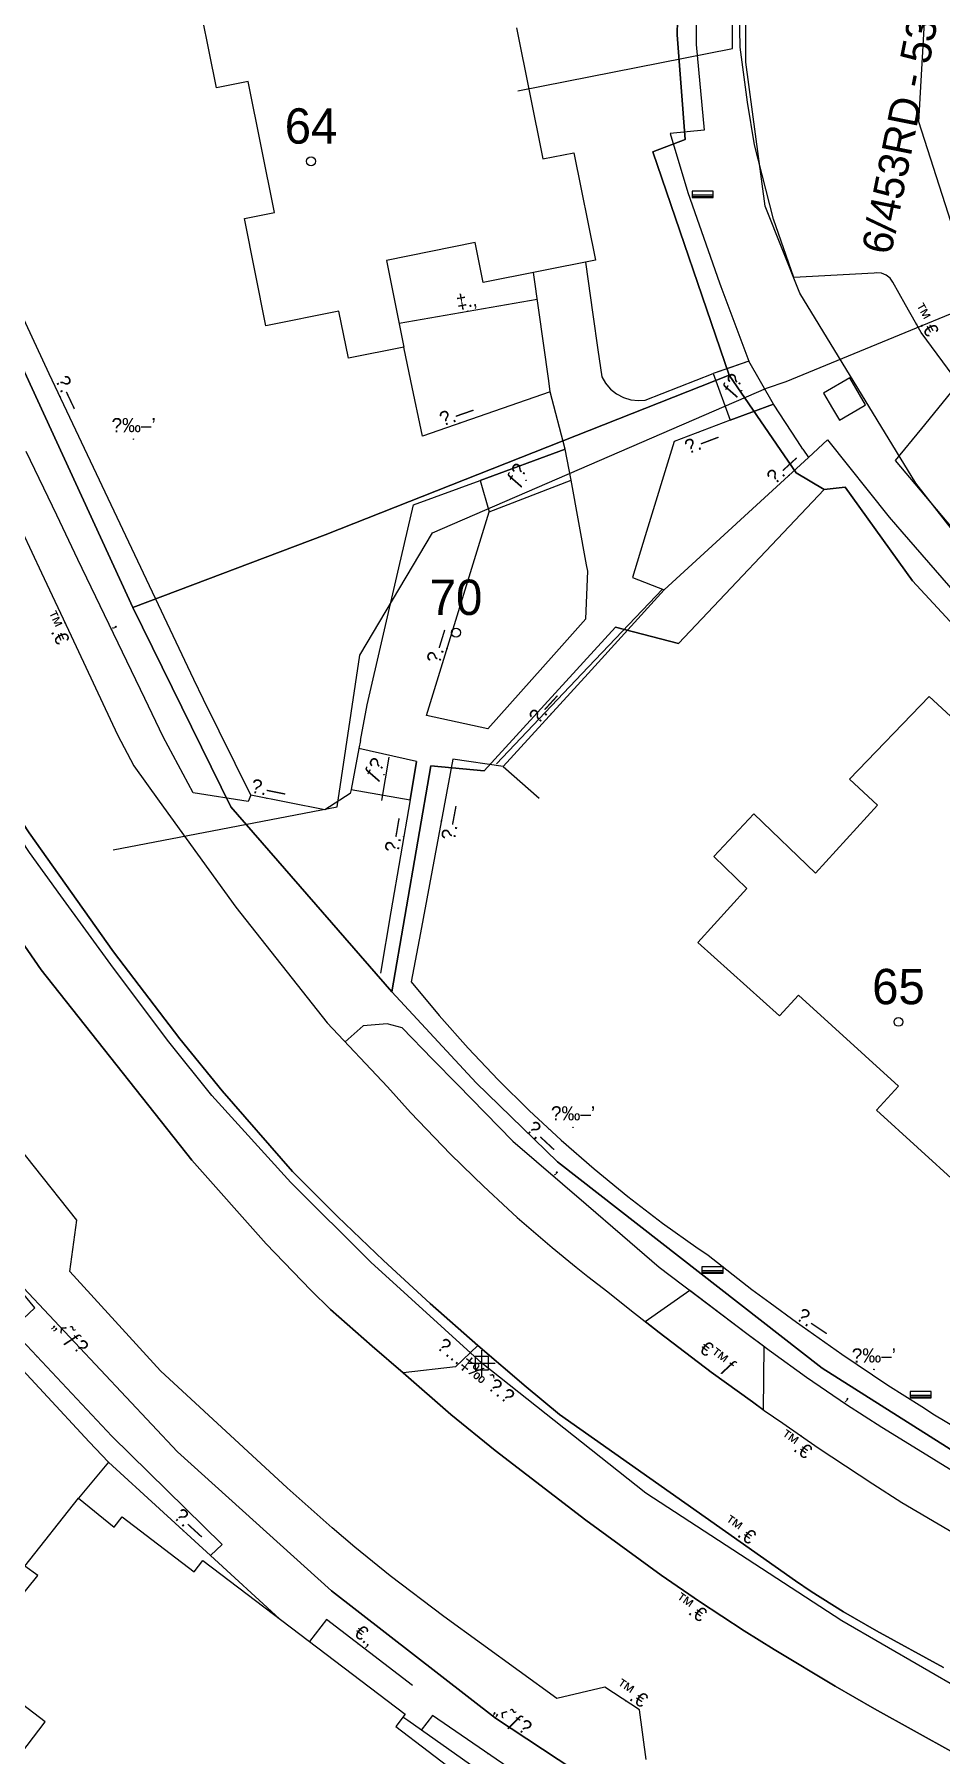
# Model space of a CAD drawing. Header units: metres. Extents: x 218299 to 220222, y 572714 to 574340.
# Drawn here: x 219398.7 to 219449.9, y 573644.5 to 573741.8 of the extents above; entities that cross this region are included whole.
import ezdxf
from ezdxf.enums import TextEntityAlignment as Align

# ---------------------------------------------------------------- set-up
doc = ezdxf.new("R2010")
doc.units = ezdxf.units.M
doc.header["$MEASUREMENT"] = 0
doc.header["$PDMODE"] = 66
doc.header["$PDSIZE"] = 0.75
for name, color, linetype in [('1601', 44, 'LANDBORDER'), ('1602', 44, 'Continuous'), ('1603', 44, 'Continuous'), ('6091', 102, 'CABLEUNDEXIST03'), ('6151', 102, 'CABLEUNDEXIST03'), ('6911', 3, 'Continuous'), ('A_POINTS', 2, 'Continuous'), ('M2200', 253, 'Continuous'), ('M2401', 7, 'Continuous'), ('M2404', 7, 'Continuous'), ('M2407', 253, 'Continuous'), ('M2408', 253, 'Continuous'), ('M2412', 253, 'Continuous'), ('M2420', 253, 'Continuous'), ('m2511', 253, 'Continuous'), ('M2601', 253, 'Continuous'), ('M2602', 253, 'Continuous'), ('M2604', 253, 'Continuous'), ('M2605', 253, 'Continuous'), ('M2804', 253, 'Continuous'), ('M2809', 253, 'Continuous'), ('M5202', 253, 'Continuous'), ('M5250', 253, 'Continuous')]:
    doc.layers.add(name, color=color, linetype=linetype)
doc.styles.add('HEBTXT', font='HEBTXT')
doc.styles.add('MAVAT_HEBTXT', font='HEBTXT')
doc.linetypes.add('CABLEUNDEXIST03', pattern='A,3.5,[222,elecad.shx,S=0.01,R=0,X=0,Y=0],1.5', length=5)
doc.linetypes.add('LANDBORDER', pattern='A,6.25,[208,elecad.shx,S=0.02,R=0,X=-0.6,Y=0],12.5,[208,elecad.shx,S=0.02,R=180,X=0.6,Y=0],6.25', length=25)

# ---------------------------------------------------------------- blocks, each defined once
blk = doc.blocks.new('6911')
at = {"layer": 'A_POINTS'}
blk.add_circle((0, 0), 0.25, dxfattribs=at)
at = {"color": 0, "style": 'HEBTXT', "flags": 1}
blk.add_attdef('CODE', (-2.918, 6.399), '', height=1.7, dxfattribs=at)
at = {"color": 0, "style": 'HEBTXT'}
for tag, p in [('PATH', (0.169, 4.708)), ('HTCH', (0.169, 2.708))]:
    blk.add_attdef(tag, text='', height=1.7, dxfattribs=at).set_placement(p, align=Align.MIDDLE_CENTER)
blk = doc.blocks.new('1603')
at = {"layer": 'A_POINTS'}
blk.add_circle((0, 0), 0.25, dxfattribs=at)
at = {"color": 0, "style": 'HEBTXT'}
blk.add_attdef('PARCEL_NUM', text='', height=2, dxfattribs=at).set_placement((0, 1), align=Align.CENTER)
at = {"color": 0, "style": 'HEBTXT', "flags": 1}
blk.add_attdef('LOT_NUM', text='', height=2, dxfattribs=at).set_placement((0, -2.5), align=Align.CENTER)
blk = doc.blocks.new('M2804')
blk.add_circle((0, 0), 0.025)
at = {"style": 'MAVAT_HEBTXT'}
blk.add_attdef('NAME', text='', height=0.8, dxfattribs=at).set_placement((0, 1.59), align=Align.MIDDLE)
blk = doc.blocks.new('M5202')
blk.add_lwpolyline([(-2, -0.53), (2, -0.53), (2, 0.67), (-2, 0.67)], close=True)
for points in [[(-2, 0), (2, 0)], [(-2, -0.33), (2, -0.33)]]:
    blk.add_lwpolyline(points)
at = {"style": 'MAVAT_HEBTXT', "flags": 1}
for tag, p in [('MARK', (0, 1.92)), ('HEIGHT', (0, -1.78)), ('NAME', (0, -4.35))]:
    blk.add_attdef(tag, text='', height=0.8, dxfattribs=at).set_placement(p, align=Align.MIDDLE)
blk = doc.blocks.new('M2404')
blk.add_circle((0, 0), 0.025)
at = {"style": 'MAVAT_HEBTXT'}
blk.add_attdef('NAME', text='', height=0.8, dxfattribs=at).set_placement((0, 1.59), align=Align.MIDDLE)
blk = doc.blocks.new('M2408')
blk.add_circle((0, 0), 0.025)
at = {"style": 'MAVAT_HEBTXT'}
blk.add_attdef('NAME', text='', height=0.8, dxfattribs=at).set_placement((0, 1.59), align=Align.MIDDLE)
blk = doc.blocks.new('M2412')
blk.add_circle((0, 0), 0.025)
at = {"style": 'MAVAT_HEBTXT'}
blk.add_attdef('NAME', text='', height=0.8, dxfattribs=at).set_placement((0, 1.59), align=Align.MIDDLE)
blk = doc.blocks.new('M2601')
blk.add_circle((0, 0), 0.025)
at = {"style": 'MAVAT_HEBTXT'}
blk.add_attdef('NAME', text='', height=0.8, dxfattribs=at).set_placement((0, 1.59), align=Align.MIDDLE)
blk = doc.blocks.new('M2602')
blk.add_circle((0, 0), 0.025)
at = {"style": 'MAVAT_HEBTXT'}
blk.add_attdef('NAME', text='', height=0.8, dxfattribs=at).set_placement((0, 1.59), align=Align.MIDDLE)
blk = doc.blocks.new('M2604')
blk.add_circle((0, 0), 0.025)
at = {"style": 'MAVAT_HEBTXT'}
blk.add_attdef('NAME', text='', height=0.8, dxfattribs=at).set_placement((0, 1.59), align=Align.MIDDLE)
blk = doc.blocks.new('M2605')
blk.add_circle((0, 0), 0.025)
at = {"style": 'MAVAT_HEBTXT'}
blk.add_attdef('NAME', text='', height=0.8, dxfattribs=at).set_placement((0, 1.59), align=Align.MIDDLE)
blk = doc.blocks.new('M2809')
blk.add_circle((0, 0), 0.025)
at = {"style": 'MAVAT_HEBTXT'}
blk.add_attdef('NAME', text='', height=0.8, dxfattribs=at).set_placement((0, 1.59), align=Align.MIDDLE)
blk = doc.blocks.new('2511')
blk.add_point((0, 0))
at = {"style": 'HEBTXT'}
blk.add_attdef('TYPE', text='', height=0.8, dxfattribs=at).set_placement((0, 1.12), align=Align.MIDDLE)
blk = doc.blocks.new('111')
at = {"layer": 'M2200'}
for points in [[(219425.946, 573742.192, 614.58), (219427.431, 573734.778, 614.58), (219429.198, 573735.132, 614.58), (219430.415, 573729.056, 614.58), (219424.063, 573727.784, 614.505), (219423.61, 573730.045, 614.505), (219418.592, 573729.04, 614.505), (219419.576, 573724.127, 614.505), (219419.576, 573724.127, 614.505), (219416.441, 573723.499, 614.505), (219415.907, 573726.163, 614.505), (219411.77, 573725.335, 614.505), (219410.553, 573731.41, 614.505), (219412.255, 573731.751, 614.505), (219410.772, 573739.158, 614.505), (219408.976, 573738.798, 614.58), (219407.754, 573744.903, 614.58)], [(219450.95, 573676.728, 615.78), (219446.317, 573680.941, 615.78), (219447.559, 573682.306, 615.78), (219441.896, 573687.456, 615.705), (219440.829, 573686.283, 615.705), (219436.195, 573690.434, 615.705), (219438.984, 573693.496, 615.705), (219437.102, 573695.304, 615.705), (219439.362, 573697.72, 615.705), (219442.851, 573694.355, 615.705), (219446.36, 573698.213, 615.705), (219444.787, 573699.675, 615.705), (219449.291, 573704.354, 615.705), (219453.881, 573700.109, 615.705)], [(219385.825, 573635.91, 590.43), (219394.063, 573646.81, 619.23), (219397.601, 573644.118, 619.23), (219399.289, 573646.337, 619.23), (219396.456, 573648.492, 619.23), (219398.032, 573650.563, 619.23), (219396.509, 573651.704, 593.97), (219396.509, 573651.704, 593.97), (219398.871, 573654.623, 593.97), (219398.128, 573655.142, 593.97), (219401.167, 573658.986, 593.97), (219401.167, 573658.986, 593.97), (219403.19, 573657.343, 619.23), (219403.634, 573657.927, 619.23), (219407.71, 573654.825, 619.23), (219408.201, 573655.471, 615.63), (219419.651, 573646.76, 615.63), (219419.125, 573646.069, 619.23), (219422.784, 573643.285, 619.23)]]:
    blk.add_polyline3d(points, dxfattribs=at)
at = {"layer": 'M2401'}
for points in [[(219396.897, 573716.029, 592.209), (219399.087, 573711.356, 592.209), (219400.755, 573707.798, 592.209), (219403.385, 573702.187, 592.209), (219404.296, 573700.435, 592.209), (219405.73, 573698.444, 592.209), (219410.067, 573692.43, 592.209), (219415.23, 573685.897, 592.209), (219418.643, 573682.277, 592.209), (219419.96, 573680.825, 592.209), (219420.396, 573680.345, 592.209), (219422.206, 573678.467, 592.209), (219423.51, 573677.194, 592.209), (219424.072, 573676.646, 592.209), (219425.463, 573675.368, 592.209), (219425.992, 573674.881, 592.209), (219427.964, 573673.176, 592.209), (219429.321, 573672.073, 592.209), (219429.987, 573671.532, 592.209), (219431.105, 573670.665, 592.209), (219432.358, 573669.673, 592.209), (219434.009, 573668.364, 592.209), (219436.962, 573666.127, 592.209), (219439.288, 573664.441, 592.209), (219439.962, 573663.953, 592.209), (219441.013, 573663.226, 592.209), (219443.009, 573661.844, 592.209), (219446.101, 573659.801, 592.209), (219447.742, 573658.755, 592.209), (219450.674, 573657.037, 592.209)], [(219452.118, 573712.089, 592.209), (219449.103, 573715.674, 592.209), (219447.388, 573717.713, 592.209), (219448.878, 573719.535, 592.209), (219450.764, 573721.841, 592.209)], [(219450.64, 573722.498, 592.209), (219448.835, 573724.956, 592.209), (219447.958, 573726.526, 592.209), (219447.241, 573727.815, 592.209), (219447.075, 573728.04, 592.209), (219446.853, 573728.209, 592.209), (219446.592, 573728.308, 592.209), (219446.314, 573728.33, 592.209), (219446.175, 573728.311, 592.209), (219441.631, 573728.072, 592.209), (219440.493, 573731.37, 592.209), (219439.406, 573735.585, 592.209), (219439.01, 573737.989, 592.209), (219438.593, 573741.108, 592.209), (219438.535, 573744.162, 592.209)], [(219433.289, 573644.209, 584.837), (219432.895, 573647.009, 584.837), (219430.949, 573648.304, 584.837), (219428.226, 573647.654, 584.837), (219421.843, 573652.293, 584.837), (219418.794, 573654.603, 584.837), (219416.812, 573656.209, 584.837), (219415.515, 573657.308, 584.837), (219412.978, 573659.571, 584.837), (219405.806, 573666.191, 584.837), (219400.68, 573671.818, 584.837), (219401.086, 573674.723, 584.837), (219396.265, 573680.767, 584.837), (219390.367, 573688.867, 584.837), (219385.868, 573695.783, 584.837), (219383.827, 573698.921, 584.837), (219383.598, 573699.273, 584.837), (219377.088, 573709.828, 584.837), (219371.91, 573718.964, 584.837), (219367.418, 573727.381, 584.837), (219366.33, 573729.418, 584.837), (219362.562, 573736.476, 584.837), (219361.054, 573739.301, 584.837), (219359.553, 573742.111, 584.837)], [(219363.803, 573764.409, 585.225), (219365.254, 573761.648, 585.225), (219370.682, 573751.777, 585.225), (219372.38, 573748.579, 585.225), (219374.456, 573744.05, 585.225), (219379.147, 573734.018, 585.225), (219383.591, 573724.598, 585.225), (219391.713, 573706.812, 585.225), (219398.377, 573696.64, 585.225), (219403.158, 573689.915, 585.225), (219406.909, 573684.987, 585.225), (219409.299, 573682.036, 585.225), (219413.286, 573677.471, 585.225), (219415.829, 573674.935, 585.225), (219418.422, 573672.448, 585.225), (219421.064, 573670.01, 585.225), (219423.753, 573667.624, 585.225), (219426.488, 573665.29, 585.225), (219428.382, 573663.726, 585.225), (219441.728, 573654.314, 585.225), (219442.618, 573653.706, 585.225), (219444.443, 573652.557, 585.225), (219446.311, 573651.476, 585.225), (219450.102, 573649.399, 585.225)], [(219450.679, 573644.584, 585.225), (219446.195, 573647.072, 585.225), (219443.971, 573648.351, 585.225), (219440.522, 573650.421, 585.225), (219438.819, 573651.491, 585.225), (219436.295, 573653.144, 585.225), (219434.124, 573654.642, 585.225), (219429.868, 573657.755, 585.225), (219424.736, 573661.692, 585.225), (219422.228, 573663.734, 585.225), (219419.536, 573666.078, 585.225), (219417.785, 573667.602, 585.225), (219415.434, 573669.676, 585.225), (219414.308, 573670.766, 585.225), (219411.779, 573673.38, 585.225), (219407.584, 573678.122, 585.225), (219399.056, 573688.888, 585.225), (219394.519, 573695.456, 585.225), (219389.718, 573702.858, 585.225), (219383.595, 573712.77, 585.225), (219375.612, 573726.887, 585.225), (219368.034, 573741.169, 585.225), (219364.652, 573747.421, 585.225)]]:
    blk.add_polyline3d(points, dxfattribs=at)
at = {"layer": 'M2404'}
for points in [[(219396.897, 573716.029, 592.209), (219399.087, 573711.356, 592.209), (219400.755, 573707.798, 592.209), (219403.385, 573702.187, 592.209), (219404.296, 573700.435, 592.209), (219405.73, 573698.444, 592.209), (219410.067, 573692.43, 592.209), (219415.23, 573685.897, 592.209), (219418.643, 573682.277, 592.209), (219419.96, 573680.825, 592.209), (219420.396, 573680.345, 592.209), (219422.206, 573678.467, 592.209), (219423.51, 573677.194, 592.209), (219424.072, 573676.646, 592.209), (219425.463, 573675.368, 592.209), (219425.992, 573674.881, 592.209), (219427.964, 573673.176, 592.209), (219429.321, 573672.073, 592.209), (219429.987, 573671.532, 592.209), (219431.105, 573670.665, 592.209), (219432.358, 573669.673, 592.209), (219434.009, 573668.364, 592.209), (219436.962, 573666.127, 592.209), (219439.288, 573664.441, 592.209), (219439.962, 573663.953, 592.209), (219441.013, 573663.226, 592.209), (219443.009, 573661.844, 592.209), (219446.101, 573659.801, 592.209), (219447.742, 573658.755, 592.209), (219450.674, 573657.037, 592.209)], [(219452.118, 573712.089, 592.209), (219449.103, 573715.674, 592.209), (219447.388, 573717.713, 592.209), (219448.878, 573719.535, 592.209), (219450.764, 573721.841, 592.209)], [(219450.64, 573722.498, 592.209), (219448.835, 573724.956, 592.209), (219447.958, 573726.526, 592.209), (219447.241, 573727.815, 592.209), (219447.075, 573728.04, 592.209), (219446.853, 573728.209, 592.209), (219446.592, 573728.308, 592.209), (219446.314, 573728.33, 592.209), (219446.175, 573728.311, 592.209), (219441.631, 573728.072, 592.209), (219440.493, 573731.37, 592.209), (219439.406, 573735.585, 592.209), (219439.01, 573737.989, 592.209), (219438.593, 573741.108, 592.209), (219438.535, 573744.162, 592.209)], [(219433.289, 573644.209, 584.613), (219432.895, 573647.009, 584.613), (219430.949, 573648.304, 584.613), (219428.226, 573647.654, 584.613), (219421.843, 573652.293, 584.613), (219418.794, 573654.603, 584.613), (219416.812, 573656.209, 584.613), (219415.515, 573657.308, 584.613), (219412.978, 573659.571, 584.613), (219405.806, 573666.191, 584.613), (219400.68, 573671.818, 584.613), (219401.086, 573674.723, 584.613), (219396.265, 573680.767, 584.613), (219390.367, 573688.867, 584.613), (219385.868, 573695.783, 584.613), (219383.827, 573698.921, 584.613), (219383.598, 573699.273, 584.613), (219377.088, 573709.828, 584.613), (219371.91, 573718.964, 584.613), (219367.418, 573727.381, 584.613), (219366.33, 573729.418, 584.613), (219362.562, 573736.476, 584.613), (219361.054, 573739.301, 584.613), (219359.553, 573742.111, 584.613)], [(219357.313, 573758.754, 589.005), (219364.652, 573747.421, 589.005), (219368.034, 573741.169, 589.005), (219375.612, 573726.887, 589.005), (219383.595, 573712.77, 589.005), (219389.718, 573702.858, 589.005), (219394.519, 573695.456, 589.005), (219399.056, 573688.888, 589.005), (219407.584, 573678.122, 589.005), (219411.779, 573673.38, 589.005), (219414.308, 573670.766, 589.005), (219415.434, 573669.676, 589.005), (219417.785, 573667.602, 589.005), (219419.536, 573666.078, 589.005), (219422.228, 573663.734, 589.005), (219424.736, 573661.692, 589.005), (219429.868, 573657.755, 589.005), (219434.124, 573654.642, 589.005), (219436.295, 573653.144, 589.005), (219438.819, 573651.491, 589.005), (219440.522, 573650.421, 589.005), (219443.971, 573648.351, 589.005), (219446.195, 573647.072, 589.005), (219450.679, 573644.584, 589.005)], [(219450.102, 573649.399, 589.005), (219446.311, 573651.476, 589.005), (219444.443, 573652.557, 589.005), (219442.618, 573653.706, 589.005), (219441.728, 573654.314, 589.005), (219428.382, 573663.726, 589.005), (219426.488, 573665.29, 589.005), (219423.753, 573667.624, 589.005), (219421.064, 573670.01, 589.005), (219418.422, 573672.448, 589.005), (219415.829, 573674.935, 589.005), (219413.286, 573677.471, 589.005), (219409.299, 573682.036, 589.005), (219406.909, 573684.987, 589.005), (219403.158, 573689.915, 589.005), (219398.377, 573696.64, 589.005), (219391.713, 573706.812, 589.005), (219383.591, 573724.598, 589.005), (219379.147, 573734.018, 589.005), (219374.456, 573744.05, 589.005), (219372.38, 573748.579, 589.005), (219370.682, 573751.777, 589.005), (219365.254, 573761.648, 589.005)]]:
    blk.add_polyline3d(points, dxfattribs=at)
at = {"layer": 'M2407'}
for points in [[(219429.848, 573728.943, 591.405), (219430.268, 573725.971, 591.405)], [(219427.77, 573722.232, 591.405), (219426.905, 573728.353, 591.405)], [(219430.268, 573725.971, 591.405), (219430.549, 573723.985, 591.405)], [(219430.549, 573723.985, 591.405), (219430.765, 573722.457, 591.405), (219430.985, 573722.083, 591.405), (219431.151, 573721.893, 591.405)], [(219431.151, 573721.893, 591.405), (219431.27, 573721.756, 591.405), (219431.611, 573721.487, 591.405), (219431.995, 573721.284, 591.405), (219432.409, 573721.155, 591.405), (219432.84, 573721.104, 591.405), (219433.227, 573721.126, 591.405), (219437.068, 573722.637, 591.93)], [(219427.859, 573721.604, 591.405), (219427.77, 573722.232, 591.405)], [(219419.295, 573711.643, 590.111), (219420.123, 573715.198, 590.205), (219423.893, 573716.588, 590.667), (219428.698, 573718.36, 591.255), (219427.859, 573721.604, 591.405)], [(219429.909, 573711.815, 591.255), (219429.044, 573716.596, 591.255)], [(219417.12, 573701.861, 589.905), (219417.492, 573703.895, 589.905), (219419.295, 573711.643, 590.111)], [(219429.873, 573708.749, 591.105), (219429.975, 573711.453, 591.255), (219429.909, 573711.815, 591.255)], [(219402.869, 573661.035, 590.734), (219401.167, 573658.986, 590.734)]]:
    blk.add_polyline3d(points, dxfattribs=at)
at = {"layer": 'M2408'}
for points in [[(219410.921, 573698.781, 588.136), (219410.775, 573698.412, 588.136), (219407.668, 573698.91, 588.136)], [(219408.642, 573655.744, 588.961), (219409.305, 573656.374, 588.961), (219403.067, 573662.505, 588.961), (219397.402, 573668.527, 588.961), (219398.712, 573669.762, 588.961), (219394.402, 573674.963, 588.961), (219396.612, 573676.887, 588.961), (219395.199, 573678.653, 588.961)], [(219426.762, 573641.48, 590.011), (219427.434, 573642.406, 590.011), (219421.19, 573646.695, 590.011), (219420.556, 573645.863, 590.011)]]:
    blk.add_polyline3d(points, dxfattribs=at)
at = {"layer": 'M2412'}
for points in [[(219439.096, 573723.335, 592.98), (219437.068, 573722.637, 591.93), (219438.034, 573719.991, 591.93), (219440.485, 573720.9, 592.83)], [(219428.698, 573718.36, 591.255), (219423.893, 573716.588, 590.205), (219424.399, 573714.815, 590.205), (219429.044, 573716.596, 591.255)], [(219420.3, 573700.686, 589.83), (219417.037, 573701.425, 589.83), (219416.593, 573699.104, 588.555), (219419.928, 573698.503, 588.555)]]:
    blk.add_polyline3d(points, close=True, dxfattribs=at)
at = {"layer": 'M2420'}
for points in [[(219452.41, 573726.81), (219451.2, 573729.12), (219448.7, 573736.88), (219449.3, 573747.5), (219452.5, 573760.62), (219460.41, 573771.81), (219469, 573778.5), (219476.7, 573784.38), (219493.41, 573794), (219516.3, 573804.12), (219554.09, 573818.31), (219580.297, 573827.43), (219581.219, 573827.842), (219582.058, 573828.404), (219582.789, 573829.101), (219583.392, 573829.912), (219583.848, 573830.813), (219584.145, 573831.779), (219584.273, 573832.781), (219584.23, 573833.79), (219584.015, 573834.777)], [(219403.137, 573695.69), (219415.8, 573698.12), (219417.09, 573706.69), (219421.2, 573713.62), (219440.09, 573721.81), (219441.2, 573722.19), (219452.41, 573726.81)]]:
    blk.add_lwpolyline(points, dxfattribs=at)
at = {"layer": 'm2511'}
blk.add_polyline3d([(219451.194, 573648.085, 589.936), (219444.348, 573652.055, 589.936), (219433.269, 573659.266, 589.936), (219423.985, 573666.624, 589.936), (219417.712, 573672.356, 589.936), (219413.179, 573676.863, 589.936), (219408.709, 573681.779, 589.936), (219406.286, 573684.824, 589.936), (219403.149, 573688.98, 589.936), (219400.178, 573693.083, 589.936), (219398.395, 573695.539, 589.936), (219395.97, 573699.212, 589.936), (219393.469, 573703.002, 589.936), (219390.967, 573707.059, 589.936), (219388.982, 573711.051, 589.936), (219386.945, 573715.645, 589.936), (219384.883, 573720.225, 589.936), (219380.799, 573728.699, 589.936), (219377.705, 573735.444, 589.936), (219372.351, 573746.845, 589.936), (219370.876, 573748.144, 589.936), (219361.337, 573755.714, 589.936)], dxfattribs=at)
at = {"layer": 'M2601'}
for points in [[(219399.938, 573714.626, 588.05), (219398.207, 573718.23, 587.896)], [(219401.143, 573712.116, 588.157), (219399.938, 573714.626, 588.05)], [(219404.918, 573704.251, 588.494), (219401.143, 573712.116, 588.157)], [(219429.641, 573705.633, 591.155), (219434.202, 573710.435, 591.333)], [(219424.815, 573700.553, 590.967), (219429.641, 573705.633, 591.155)], [(219407.668, 573698.91, 588.586), (219405.959, 573702.083, 588.586), (219404.918, 573704.251, 588.494)], [(219418.72, 573700.921, 590.655), (219418.319, 573698.482, 589.53)], [(219419.478, 573685.603, 589.38), (219418.625, 573685.84, 589.38), (219417.281, 573685.729, 589.38), (219416.253, 573684.813, 589.38)], [(219419.478, 573685.603, 589.38), (219421.198, 573683.844, 589.421)], [(219421.198, 573683.844, 589.421), (219422.614, 573682.396, 589.455), (219424.182, 573680.792, 589.492), (219425.749, 573679.189, 589.53), (219425.749, 573679.189, 589.53), (219425.749, 573679.189, 589.53), (219429.88, 573675.631, 589.755), (219431.945, 573673.852, 589.867), (219434.01, 573672.073, 589.98), (219435.331, 573671.073, 590.014)], [(219435.331, 573671.073, 590.014), (219438.981, 573668.311, 590.11), (219439.763, 573667.72, 590.13), (219440.234, 573667.367, 590.143)], [(219440.234, 573667.367, 590.143), (219440.363, 573667.271, 590.147), (219442.353, 573665.839, 590.201), (219444.614, 573664.3, 590.261), (219446.617, 573663, 590.314), (219446.617, 573663, 590.314), (219448.913, 573661.589, 590.374)], [(219448.913, 573661.589, 590.374), (219451.078, 573660.258, 590.43), (219453.704, 573658.741, 590.519), (219453.704, 573658.741, 590.519), (219453.826, 573658.674, 590.524)]]:
    blk.add_polyline3d(points, dxfattribs=at)
at = {"layer": 'M2602'}
blk.add_polyline3d([(219420.063, 573648.384, 590.734), (219415.194, 573652.131, 590.734), (219414.237, 573650.878, 590.734)], dxfattribs=at)
at = {"layer": 'M2604'}
blk.add_polyline3d([(219419.303, 573725.493, 592.605), (219427.117, 573726.852, 592.605)], dxfattribs=at)
at = {"layer": 'M2605'}
for points in [[(219439.427, 573762.597, 593.218), (219437.371, 573756.842, 593.28), (219436.522, 573753.067, 593.28), (219436.522, 573753.067, 593.28), (219436.073, 573746.924, 593.205), (219436.104, 573741.254, 593.205), (219436.569, 573736.409, 593.205), (219434.642, 573736.213, 593.205), (219435.643, 573732.877, 593.13), (219437.432, 573727.769, 592.986)], [(219407.703, 573705.317, 588.893), (219399.517, 573722.619, 588.33), (219392.654, 573737.39, 587.807)], [(219437.432, 573727.769, 592.986), (219437.502, 573727.569, 592.98), (219438.638, 573724.552, 592.98)], [(219438.638, 573724.552, 592.98), (219439.096, 573723.335, 592.98), (219438.008, 573722.96, 592.889)], [(219419.975, 573722.22, 591.255), (219419.576, 573724.127, 591.255)], [(219438.008, 573722.96, 592.889), (219437.068, 573722.637, 592.811)], [(219427.859, 573721.604, 591.405), (219420.627, 573719.098, 591.255), (219419.975, 573722.22, 591.255)], [(219441.842, 573718.823, 592.83), (219440.485, 573720.9, 592.83), (219438.034, 573719.991, 592.695), (219434.871, 573718.792, 592.53), (219433.231, 573713.452, 592.53)], [(219434.306, 573710.395, 591.33), (219442.456, 573717.875, 592.785), (219443.546, 573718.876, 592.98), (219447.019, 573714.502, 592.98), (219447.741, 573713.672, 592.98)], [(219442.147, 573718.357, 592.83), (219441.842, 573718.823, 592.83)], [(219442.147, 573718.357, 592.83), (219442.456, 573717.875, 592.785)], [(219428.054, 573706.711, 591.105), (219424.328, 573702.535, 591.105), (219420.862, 573703.292, 591.18), (219424.399, 573714.815, 591.18), (219424.399, 573714.815, 591.18), (219429.044, 573716.596, 591.255)], [(219433.231, 573713.452, 592.53), (219432.507, 573711.092, 592.53), (219434.306, 573710.395, 592.53)], [(219447.741, 573713.672, 592.98), (219452.26, 573708.478, 592.98), (219459.459, 573700.639, 593.28), (219455.39, 573696.187, 593.28)], [(219434.306, 573710.395, 591.33), (219430.005, 573705.668, 591.259)], [(219429.873, 573708.749, 591.105), (219428.054, 573706.711, 591.105)], [(219417.12, 573701.861, 589.905), (219417.037, 573701.425, 589.796), (219416.593, 573699.104, 589.215), (219416.547, 573698.866, 589.155), (219415.109, 573697.943, 589.155), (219410.921, 573698.781, 589.08), (219410.921, 573698.781, 589.08), (219408.241, 573704.181, 588.93), (219407.703, 573705.317, 588.893)], [(219430.005, 573705.668, 591.259), (219425.201, 573700.39, 591.18), (219425.201, 573700.39, 591.18), (219427.22, 573698.603, 591.18)], [(219420.3, 573700.686, 589.83), (219419.928, 573698.503, 589.639), (219418.846, 573692.171, 589.084)], [(219425.201, 573700.39, 590.205), (219422.348, 573700.804, 590.13), (219420.51, 573690.987, 590.13)], [(219418.846, 573692.171, 589.084), (219418.255, 573688.708, 588.78)], [(219420.51, 573690.987, 590.13), (219419.991, 573688.214, 590.13)], [(219419.991, 573688.214, 590.13), (219421.569, 573686.313, 590.174), (219423.208, 573684.464, 590.211), (219424.905, 573682.669, 590.242), (219426.66, 573680.929, 590.266), (219428.47, 573679.247, 590.283), (219430.333, 573677.624, 590.294), (219432.247, 573676.062, 590.297), (219434.211, 573674.563, 590.294), (219436.222, 573673.127, 590.284), (219436.765, 573672.757, 590.28)], [(219436.765, 573672.757, 590.28), (219436.795, 573672.736, 590.28), (219439.265, 573670.809, 590.417), (219440.297, 573670.043, 590.463)], [(219440.297, 573670.043, 590.463), (219441.781, 573668.942, 590.53), (219444.343, 573667.136, 590.62), (219446.948, 573665.394, 590.688), (219448.873, 573664.174, 590.719)], [(219396.509, 573651.704, 590.851), (219390.639, 573656.489, 590.761), (219390.639, 573656.489, 590.761), (219396.598, 573667.76, 590.761), (219401.785, 573662.179, 590.761)], [(219448.873, 573664.174, 590.719), (219449.596, 573663.715, 590.731), (219452.284, 573662.102, 590.752), (219455.011, 573660.554, 590.75), (219456.175, 573659.928, 590.739)], [(219412.541, 573652.169, 590.667), (219408.642, 573655.744, 590.703), (219402.869, 573661.035, 590.757), (219402.869, 573661.035, 590.757), (219401.785, 573662.179, 590.761)], [(219427.568, 573634.808, 590.607), (219427.133, 573635.311, 590.607), (219426.761, 573635.862, 590.607), (219426.459, 573636.454, 590.607), (219426.229, 573637.077, 590.607), (219426.076, 573637.724, 590.607), (219426.002, 573638.385, 590.607), (219426.008, 573639.049, 590.607), (219426.093, 573639.708, 590.607), (219426.257, 573640.353, 590.607), (219426.497, 573640.972, 590.607), (219426.762, 573641.48, 590.607), (219426.762, 573641.48, 590.607), (219419.792, 573646.402, 590.645), (219419.527, 573646.597, 590.645)]]:
    blk.add_polyline3d(points, dxfattribs=at)
at = {"layer": 'M2809'}
blk.add_polyline3d([(219398.377, 573696.64, 588.18), (219403.158, 573689.915, 588.48), (219406.909, 573684.987, 588.705), (219409.299, 573682.036, 588.855), (219413.286, 573677.471, 589.005), (219415.829, 573674.935, 589.176), (219418.422, 573672.448, 589.308), (219421.064, 573670.01, 589.401), (219423.753, 573667.624, 589.454), (219422.503, 573666.417, 589.454), (219419.536, 573666.078, 589.425), (219417.785, 573667.602, 589.395), (219415.434, 573669.676, 589.292), (219414.308, 573670.766, 589.245), (219411.779, 573673.38, 589.155), (219407.584, 573678.122, 588.93), (219399.056, 573688.888, 588.405), (219394.519, 573695.456, 588.18)], dxfattribs=at)
blk.add_polyline3d([(219439.905, 573663.994, 589.627), (219439.288, 573664.441, 589.604), (219436.962, 573666.127, 589.519), (219434.009, 573668.364, 589.401), (219433.219, 573668.99, 589.367), (219435.754, 573670.753, 589.71), (219438.981, 573668.311, 589.651), (219439.936, 573667.592, 589.651)], close=True, dxfattribs=at)
at = {"layer": 'M5250'}
for points in [[(219444.798, 573722.394, 593.038), (219443.318, 573721.533, 593.038), (219443.83, 573720.654, 593.038)], [(219445.54, 573720.768, 593.038), (219445.692, 573720.857, 593.038), (219444.798, 573722.394, 593.038)], [(219443.83, 573720.654, 593.038), (219444.213, 573719.996, 593.038), (219445.54, 573720.768, 593.038)]]:
    blk.add_polyline3d(points, dxfattribs=at)
at = {"layer": 'M2404'}
ref = blk.add_blockref('M2404', (219448.566, 573725.438), dxfattribs=dict(at, xscale=0.5, yscale=0.5, zscale=0.5))
ref.add_attrib('NAME', '™.€', dxfattribs={"layer": '0', "height": 0.8, "rotation": 299.19333, "style": 'MAVAT_HEBTXT'}).set_placement((219449.046, 573725.706), align=Align.MIDDLE)
ref = blk.add_blockref('M2404', (219400.416, 573708.519), dxfattribs=dict(at, xscale=0.5, yscale=0.5, zscale=0.5))
ref.add_attrib('NAME', '™.€', dxfattribs={"layer": '0', "height": 0.8, "rotation": 295.11188, "style": 'MAVAT_HEBTXT'}).set_placement((219399.918, 573708.286), align=Align.MIDDLE)
ref = blk.add_blockref('M2404', (219442.036, 573662.517), dxfattribs=dict(at, xscale=0.5, yscale=0.5, zscale=0.5))
ref.add_attrib('NAME', '™.€', dxfattribs={"layer": '0', "height": 0.8, "rotation": 324.80841, "style": 'MAVAT_HEBTXT'}).set_placement((219441.719, 573662.068), align=Align.MIDDLE)
ref = blk.add_blockref('M2404', (219438.227, 573656.783), dxfattribs=dict(at, xscale=0.5, yscale=0.5, zscale=0.5))
ref.add_attrib('NAME', '™.€', dxfattribs={"layer": '0', "height": 0.8, "rotation": 324.80841, "style": 'MAVAT_HEBTXT'}).set_placement((219438.544, 573657.232), align=Align.MIDDLE)
ref = blk.add_blockref('M2404', (219436.085, 573653.289), dxfattribs=dict(at, xscale=0.5, yscale=0.5, zscale=0.5))
ref.add_attrib('NAME', '™.€', dxfattribs={"layer": '0', "height": 0.8, "rotation": 324.80841, "style": 'MAVAT_HEBTXT'}).set_placement((219435.768, 573652.84), align=Align.MIDDLE)
ref = blk.add_blockref('M2404', (219432.123, 573647.523), dxfattribs=dict(at, xscale=0.5, yscale=0.5, zscale=0.5))
ref.add_attrib('NAME', '™.€', dxfattribs={"layer": '0', "height": 0.8, "rotation": 326.34547, "style": 'MAVAT_HEBTXT'}).set_placement((219432.427, 573647.981), align=Align.MIDDLE)
at = {"layer": 'M2408'}
ref = blk.add_blockref('M2408', (219398.835, 573667.004), dxfattribs=dict(at, xscale=0.5, yscale=0.5, zscale=0.5))
ref.add_attrib('NAME', '„‹˜ƒ\x8e', dxfattribs={"layer": '0', "height": 0.8, "rotation": 313.24422, "style": 'MAVAT_HEBTXT'}).set_placement((219400.676, 573668.105), align=Align.MIDDLE)
ref = blk.add_blockref('M2408', (219424.352, 573644.523), dxfattribs=dict(at, xscale=0.5, yscale=0.5, zscale=0.5))
ref.add_attrib('NAME', '„‹˜ƒ\x8e', dxfattribs={"layer": '0', "height": 0.8, "rotation": 325.50711, "style": 'MAVAT_HEBTXT'}).set_placement((219425.694, 573646.431), align=Align.MIDDLE)
at = {"layer": 'M2412'}
ref = blk.add_blockref('M2412', (219438.686, 573721.672), dxfattribs=dict(at, xscale=0.5, yscale=0.5, zscale=0.5))
ref.add_attrib('NAME', 'ƒ\x8e', dxfattribs={"layer": '0', "height": 0.8, "rotation": 58.76967, "style": 'MAVAT_HEBTXT'}).set_placement((219438.216, 573721.957), align=Align.MIDDLE)
ref = blk.add_blockref('M2412', (219426.493, 573716.589), dxfattribs=dict(at, xscale=0.5, yscale=0.5, zscale=0.5))
ref.add_attrib('NAME', 'ƒ\x8e', dxfattribs={"layer": '0', "height": 0.8, "rotation": 58.76967, "style": 'MAVAT_HEBTXT'}).set_placement((219426.023, 573716.874), align=Align.MIDDLE)
ref = blk.add_blockref('M2412', (219418.446, 573699.931), dxfattribs=dict(at, xscale=0.5, yscale=0.5, zscale=0.5))
ref.add_attrib('NAME', 'ƒ\x8e', dxfattribs={"layer": '0', "height": 0.8, "rotation": 58.76967, "style": 'MAVAT_HEBTXT'}).set_placement((219417.976, 573700.216), align=Align.MIDDLE)
at = {"layer": 'm2511'}
ref = blk.add_blockref('2511', (219423.985, 573666.624, 589.936), dxfattribs=dict(at, xscale=0.5, yscale=0.5, zscale=0.5))
ref.add_attrib('TYPE', '\x9a…‡‰ˆ\x81.\x8e', dxfattribs={"layer": '0', "height": 0.8, "rotation": 321.60332, "style": 'HEBTXT'}).set_placement((219423.643, 573666.193, 589.936), align=Align.MIDDLE)
at = {"layer": 'M2601'}
ref = blk.add_blockref('M2601', (219403.03, 573708.184), dxfattribs=dict(at, xscale=0.5, yscale=0.5, zscale=0.5))
ref.add_attrib('NAME', '‚', dxfattribs={"layer": '0', "height": 0.8, "rotation": 295.64322, "style": 'MAVAT_HEBTXT'}).set_placement((219403.526, 573708.422), align=Align.MIDDLE)
ref = blk.add_blockref('M2601', (219428.042, 573677.214), dxfattribs=dict(at, xscale=0.5, yscale=0.5, zscale=0.5))
ref.add_attrib('NAME', '‚', dxfattribs={"layer": '0', "height": 0.8, "rotation": 319.2592, "style": 'MAVAT_HEBTXT'}).set_placement((219428.401, 573677.63), align=Align.MIDDLE)
ref = blk.add_blockref('M2601', (219444.505, 573664.375), dxfattribs=dict(at, xscale=0.5, yscale=0.5, zscale=0.5))
ref.add_attrib('NAME', '‚', dxfattribs={"layer": '0', "height": 0.8, "rotation": 325.75978, "style": 'MAVAT_HEBTXT'}).set_placement((219444.814, 573664.829), align=Align.MIDDLE)
at = {"layer": 'M2602'}
ref = blk.add_blockref('M2602', (219417.004, 573650.738), dxfattribs=dict(at, xscale=0.5, yscale=0.5, zscale=0.5))
ref.add_attrib('NAME', '€.‚', dxfattribs={"layer": '0', "height": 0.8, "rotation": 322.42024, "style": 'MAVAT_HEBTXT'}).set_placement((219417.34, 573651.174), align=Align.MIDDLE)
at = {"layer": 'M2604'}
ref = blk.add_blockref('M2604', (219423.21, 573726.172), dxfattribs=dict(at, xscale=0.5, yscale=0.5, zscale=0.5))
ref.add_attrib('NAME', '‡.‚', dxfattribs={"layer": '0', "height": 0.8, "rotation": 9.86583, "style": 'MAVAT_HEBTXT'}).set_placement((219423.116, 573726.714), align=Align.MIDDLE)
at = {"layer": 'M2605'}
ref = blk.add_blockref('M2605', (219400.127, 573721.33), dxfattribs=dict(at, xscale=0.5, yscale=0.5, zscale=0.5))
ref.add_attrib('NAME', '\x9a.—', dxfattribs={"layer": '0', "height": 0.8, "rotation": 295.32133, "style": 'MAVAT_HEBTXT'}).set_placement((219400.624, 573721.565), align=Align.MIDDLE)
ref = blk.add_blockref('M2605', (219422.736, 573719.829), dxfattribs=dict(at, xscale=0.5, yscale=0.5, zscale=0.5))
ref.add_attrib('NAME', '\x9a.—', dxfattribs={"layer": '0', "height": 0.8, "rotation": 19.11465, "style": 'MAVAT_HEBTXT'}).set_placement((219422.556, 573720.349), align=Align.MIDDLE)
ref = blk.add_blockref('M2605', (219436.225, 573719.305), dxfattribs=dict(at, xscale=0.5, yscale=0.5, zscale=0.5))
ref.add_attrib('NAME', '\x9a.—', dxfattribs={"layer": '0', "height": 0.8, "rotation": 20.76465, "style": 'MAVAT_HEBTXT'}).set_placement((219436.42, 573718.791), align=Align.MIDDLE)
ref = blk.add_blockref('M2605', (219441.368, 573716.876), dxfattribs=dict(at, xscale=0.5, yscale=0.5, zscale=0.5))
ref.add_attrib('NAME', '\x9a.—', dxfattribs={"layer": '0', "height": 0.8, "rotation": 42.54964, "style": 'MAVAT_HEBTXT'}).set_placement((219440.996, 573717.282), align=Align.MIDDLE)
ref = blk.add_blockref('M2605', (219422.018, 573707.061), dxfattribs=dict(at, xscale=0.5, yscale=0.5, zscale=0.5))
ref.add_attrib('NAME', '\x9a.—', dxfattribs={"layer": '0', "height": 0.8, "rotation": 72.9385, "style": 'MAVAT_HEBTXT'}).set_placement((219421.493, 573707.222), align=Align.MIDDLE)
ref = blk.add_blockref('M2605', (219427.925, 573703.383), dxfattribs=dict(at, xscale=0.5, yscale=0.5, zscale=0.5))
ref.add_attrib('NAME', '\x9a.—', dxfattribs={"layer": '0', "height": 0.8, "rotation": 47.6931, "style": 'MAVAT_HEBTXT'}).set_placement((219427.518, 573703.753), align=Align.MIDDLE)
ref = blk.add_blockref('M2605', (219411.819, 573698.601), dxfattribs=dict(at, xscale=0.5, yscale=0.5, zscale=0.5))
ref.add_attrib('NAME', '\x9a.—', dxfattribs={"layer": '0', "height": 0.8, "rotation": 348.6968, "style": 'MAVAT_HEBTXT'}).set_placement((219411.927, 573699.14), align=Align.MIDDLE)
ref = blk.add_blockref('M2605', (219419.573, 573696.429), dxfattribs=dict(at, xscale=0.5, yscale=0.5, zscale=0.5))
ref.add_attrib('NAME', '\x9a.—', dxfattribs={"layer": '0', "height": 0.8, "rotation": 80.3081, "style": 'MAVAT_HEBTXT'}).set_placement((219419.031, 573696.521), align=Align.MIDDLE)
ref = blk.add_blockref('M2605', (219421.694, 573697.313), dxfattribs=dict(at, xscale=0.5, yscale=0.5, zscale=0.5))
ref.add_attrib('NAME', '\x9a.—', dxfattribs={"layer": '0', "height": 0.8, "rotation": 79.39993, "style": 'MAVAT_HEBTXT'}).set_placement((219422.235, 573697.212), align=Align.MIDDLE)
ref = blk.add_blockref('M2605', (219427.805, 573679.865), dxfattribs=dict(at, xscale=0.5, yscale=0.5, zscale=0.5))
ref.add_attrib('NAME', '\x9a.—', dxfattribs={"layer": '0', "height": 0.8, "rotation": 317.0924, "style": 'MAVAT_HEBTXT'}).set_placement((219427.431, 573679.462), align=Align.MIDDLE)
ref = blk.add_blockref('M2605', (219442.437, 573668.479), dxfattribs=dict(at, xscale=0.5, yscale=0.5, zscale=0.5))
ref.add_attrib('NAME', '\x9a.—', dxfattribs={"layer": '0', "height": 0.8, "rotation": 326.2273, "style": 'MAVAT_HEBTXT'}).set_placement((219442.743, 573668.936), align=Align.MIDDLE)
ref = blk.add_blockref('M2605', (219407.124, 573657.135), dxfattribs=dict(at, xscale=0.5, yscale=0.5, zscale=0.5))
ref.add_attrib('NAME', '\x9a.—', dxfattribs={"layer": '0', "height": 0.8, "rotation": 317.48626, "style": 'MAVAT_HEBTXT'}).set_placement((219407.496, 573657.54), align=Align.MIDDLE)
at = {"layer": 'M2804'}
ref = blk.add_blockref('M2804', (219404.291, 573718.922, 602.13), dxfattribs=dict(at, xscale=0.5, yscale=0.5, zscale=0.5))
ref.add_attrib('NAME', '\x8d‰–’', dxfattribs={"layer": '0', "height": 0.8, "style": 'MAVAT_HEBTXT'}).set_placement((219404.291, 573719.718, 602.13), align=Align.MIDDLE)
ref = blk.add_blockref('M2804', (219429.146, 573679.976, 601.207), dxfattribs=dict(at, xscale=0.5, yscale=0.5, zscale=0.5))
ref.add_attrib('NAME', '\x8d‰–’', dxfattribs={"layer": '0', "height": 0.8, "style": 'MAVAT_HEBTXT'}).set_placement((219429.146, 573680.772, 601.207), align=Align.MIDDLE)
ref = blk.add_blockref('M2804', (219446.16, 573666.274, 600.607), dxfattribs=dict(at, xscale=0.5, yscale=0.5, zscale=0.5))
ref.add_attrib('NAME', '\x8d‰–’', dxfattribs={"layer": '0', "height": 0.8, "style": 'MAVAT_HEBTXT'}).set_placement((219446.16, 573667.07, 600.607), align=Align.MIDDLE)
at = {"layer": 'M2809'}
ref = blk.add_blockref('M2809', (219436.817, 573666.236, 589.513), dxfattribs=dict(at, xscale=0.5, yscale=0.5, zscale=0.5))
ref.add_attrib('NAME', '€™ƒ', dxfattribs={"layer": '0', "height": 0.8, "rotation": 322.84475, "style": 'MAVAT_HEBTXT'}).set_placement((219437.298, 573666.871, 589.513), align=Align.MIDDLE)
at = {"layer": 'M5202', "xscale": 0.3, "yscale": 0.3, "zscale": 0.3}
for p in [(219436.48, 573732.754, 593.142), (219437.034, 573671.874, 589.685), (219448.805, 573664.822, 590.772)]:
    blk.add_blockref('M5202', p, dxfattribs=at)

msp = doc.modelspace()

# ---------------------------------------------------------------- linework, layer by layer
at = {"layer": '1601'}
for points in [[(219344.3692, 573759.4062), (219378.736, 573696.81), (219394.689, 573675.017), (219396.429, 573672.64), (219398.065, 573670.895), (219406.765, 573661.615), (219415.49, 573653.75), (219424.754, 573646.535), (219434.557, 573640.061), (219442.476, 573635.556), (219444.76, 573634.256), (219455.333, 573629.142)], [(219455.333, 573629.142), (219444.76, 573634.256), (219442.476, 573635.556), (219434.557, 573640.061), (219424.754, 573646.535), (219415.49, 573653.75), (219406.765, 573661.615), (219398.065, 573670.895), (219396.429, 573672.64), (219394.689, 573675.017), (219378.736, 573696.81), (219344.3692, 573759.4062)]]:
    msp.add_lwpolyline(points, dxfattribs=at)
at = {"layer": '1602'}
for points in [[(219456.1396, 573702.4918), (219448.3386, 573710.9056), (219444.5353, 573716.2046), (219443.3422, 573716.065), (219441.77, 573717.0077), (219437.9706, 573722.5446), (219433.6523, 573735.1881), (219435.4893, 573735.8729), (219435.0304, 573741.7976), (219435.2867, 573752.6217), (219440.513, 573766.3914), (219442.6439, 573770.4841), (219453.1402, 573781.2678)], [(219455.333, 573629.142), (219444.76, 573634.256), (219442.476, 573635.556), (219434.557, 573640.061), (219424.754, 573646.535), (219415.49, 573653.75), (219406.765, 573661.615), (219398.065, 573670.895), (219396.429, 573672.64), (219394.689, 573675.017), (219378.736, 573696.81), (219344.3692, 573759.4062)], [(219387.4663, 573745.8939), (219404.2551, 573709.3907), (219409.7865, 573698.1118), (219418.9035, 573687.6484), (219423.6618, 573682.4929), (219428.2724, 573678.019), (219443.2442, 573666.3506), (219452.6743, 573660.3693)], [(219398.065, 573670.895), (219406.765, 573661.615), (219415.49, 573653.75), (219424.754, 573646.535), (219434.557, 573640.061)]]:
    msp.add_lwpolyline(points, dxfattribs=at)
for points in [[(219437.9706, 573722.5446), (219415.1187, 573713.502), (219404.2551, 573709.3907), (219387.4663, 573745.8939), (219402.3233, 573751.4839), (219411.6569, 573754.2706), (219419.1257, 573754.6714), (219435.2867, 573752.6217), (219435.0304, 573741.7976), (219435.4893, 573735.8729), (219433.6523, 573735.1881)], [(219421.0971, 573700.4351), (219418.9035, 573687.6484), (219409.7865, 573698.1118), (219404.2551, 573709.3907), (219415.1187, 573713.502), (219437.9706, 573722.5446), (219441.77, 573717.0077), (219443.3422, 573716.065), (219435.1026, 573707.353), (219431.5455, 573708.2831), (219424.1091, 573700.1486)], [(219418.9035, 573687.6484), (219421.0971, 573700.4351), (219424.1091, 573700.1486), (219431.5455, 573708.2831), (219435.1026, 573707.353), (219443.3422, 573716.065), (219444.5353, 573716.2046), (219448.3386, 573710.9056), (219456.1396, 573702.4918), (219464.1993, 573695.3342), (219468.1228, 573692.538), (219476.5311, 573687.2794), (219461.9589, 573655.2999), (219452.6743, 573660.3693), (219443.2442, 573666.3506), (219428.2724, 573678.019), (219423.6618, 573682.4929)]]:
    msp.add_lwpolyline(points, close=True, dxfattribs=at)
at = {"layer": '6091'}
msp.add_lwpolyline([(219503.3133, 573682.4911), (219503.3152, 573682.4131), (219503.0477, 573682.4165), (219503.057, 573682.755), (219503.321, 573682.7562), (219503.314, 573682.8611), (219503.0599, 573684.7151), (219485.983, 573686.9006), (219474.0378, 573692.6997), (219464.4477, 573699.5915), (219453.9111, 573709.5426), (219448.5277, 573716.4345), (219441.9659, 573727.1922), (219440.0126, 573732.1088), (219438.9187, 573740.2614), (219438.9187, 573752.7843), (219439.6776, 573755.4167), (219439.642, 573755.4435), (219439.5035, 573755.4462), (219439.5051, 573755.5467)], dxfattribs=at)
at = {"layer": '6151'}
msp.add_lwpolyline([(219426.0216, 573738.6394), (219438.1687, 573741.0268), (219438.1687, 573752.8903), (219439.6077, 573755.4167), (219439.7114, 573755.4201), (219439.7151, 573755.5467)], dxfattribs=at)

# ---------------------------------------------------------------- block references
msp.add_blockref('111', (0, 0))
at = {"layer": '1603'}
for p, values in [((219414.3255, 573734.6457), {'PARCEL_NUM': '64'}), ((219422.5269, 573707.9737), {'PARCEL_NUM': '70'}), ((219447.5512, 573685.9435), {'PARCEL_NUM': '65'})]:
    msp.add_blockref('1603', p, dxfattribs=at).add_auto_attribs(values)
at = {"layer": '6911'}
ref = msp.add_blockref('6911', (219439.7717, 573758.6972), dxfattribs=dict(at, rotation=78.67900000000002))
ref.add_attrib('PATH', '6/453RD - 53/6/453פRD', dxfattribs={"layer": '0', "color": 0, "height": 1.7, "rotation": 78.679, "style": 'HEBTXT'}).set_placement((219448.6993, 573741.4881), align=Align.MIDDLE_CENTER)
ref.add_attrib('HTCH', '(150)תשוחנ', dxfattribs={"layer": '0', "color": 0, "height": 1.7, "rotation": 78.679, "style": 'HEBTXT'}).set_placement((219453.0407, 573742.5062), align=Align.MIDDLE_CENTER)

doc.saveas('drawing.dxf')
